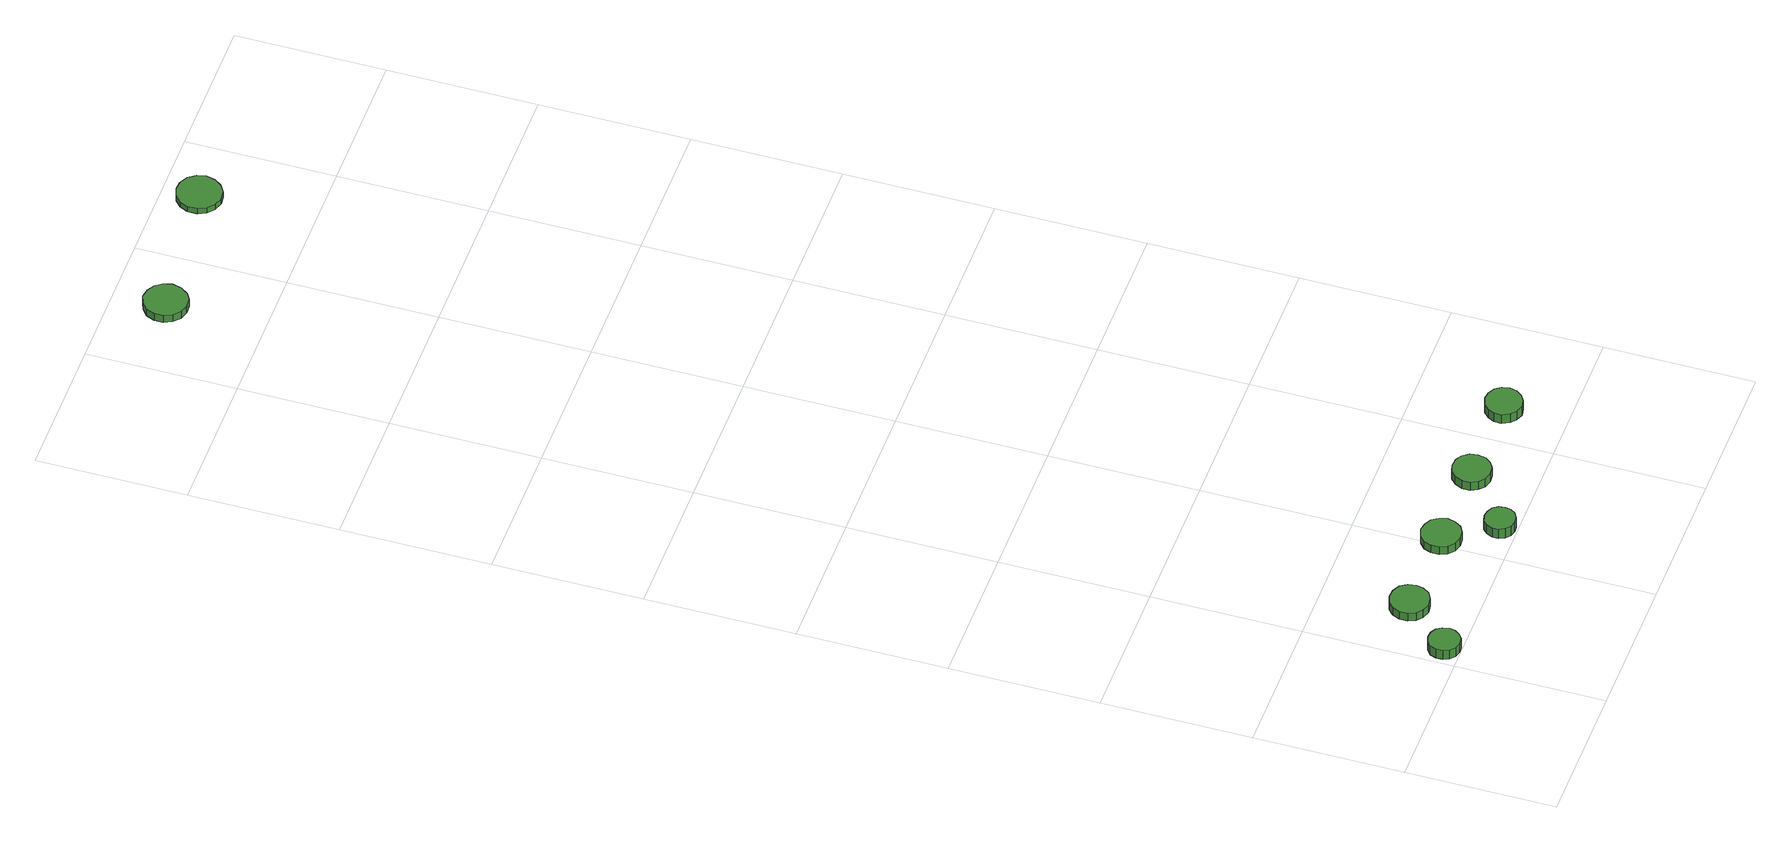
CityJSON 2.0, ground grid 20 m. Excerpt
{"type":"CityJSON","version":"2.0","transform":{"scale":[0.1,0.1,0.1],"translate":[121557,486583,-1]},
"CityObjects":{
"tree1":{"type":"SolitaryVegetationObject","attributes":{"function":"something"},"geometry":[{"type":"MultiSurface","lod":"1","boundaries":[[[0,1,2,3,4,5,6,7,8,9,10,11,12,13,14]],[[15,16,17,18,19,20,21,22,23,24,25,26,27,28,29]],[[0,29,28,1]],[[1,28,27,2]],[[2,27,26,3]],[[3,26,25,4]],[[4,25,24,5]],[[5,24,23,6]],[[6,23,22,7]],[[7,22,21,8]],[[8,21,20,9]],[[9,20,19,10]],[[10,19,18,11]],[[11,18,17,12]],[[12,17,16,13]],[[13,16,15,14]],[[14,15,29,0]]]}]},
"tree2":{"type":"SolitaryVegetationObject","attributes":{"function":"something"},"geometry":[{"type":"MultiSurface","lod":"1","boundaries":[[[30,31,32,33,34,35,36,37,38,39,40,41,42,43,44]],[[45,46,47,48,49,50,51,52,53,54,55,56,57,58,59]],[[30,59,58,31]],[[31,58,57,32]],[[32,57,56,33]],[[33,56,55,34]],[[34,55,54,35]],[[35,54,53,36]],[[36,53,52,37]],[[37,52,51,38]],[[38,51,50,39]],[[39,50,49,40]],[[40,49,48,41]],[[41,48,47,42]],[[42,47,46,43]],[[43,46,45,44]],[[44,45,59,30]]]}]},
"tree3":{"type":"SolitaryVegetationObject","attributes":{"function":"something"}},
"tree4":{"type":"SolitaryVegetationObject","attributes":{"function":"something"},"geometry":[{"type":"MultiSurface","lod":"1","boundaries":[[[60,61,62,63,64,65,66,67,68,69,70,71,72,73,74]],[[75,76,77,78,79,80,81,82,83,84,85,86,87,88,89]],[[60,89,88,61]],[[61,88,87,62]],[[62,87,86,63]],[[63,86,85,64]],[[64,85,84,65]],[[65,84,83,66]],[[66,83,82,67]],[[67,82,81,68]],[[68,81,80,69]],[[69,80,79,70]],[[70,79,78,71]],[[71,78,77,72]],[[72,77,76,73]],[[73,76,75,74]],[[74,75,89,60]]]}]},
"tree5":{"type":"SolitaryVegetationObject","attributes":{"function":"something"},"geometry":[{"type":"MultiSurface","lod":"1","boundaries":[[[90,91,92,93,94,95,96,97,98,99,100,101,102,103,104]],[[105,106,107,108,109,110,111,112,113,114,115,116,117,118,119]],[[90,119,118,91]],[[91,118,117,92]],[[92,117,116,93]],[[93,116,115,94]],[[94,115,114,95]],[[95,114,113,96]],[[96,113,112,97]],[[97,112,111,98]],[[98,111,110,99]],[[99,110,109,100]],[[100,109,108,101]],[[101,108,107,102]],[[102,107,106,103]],[[103,106,105,104]],[[104,105,119,90]]]}]},
"tree6":{"type":"SolitaryVegetationObject","attributes":{"function":"something"},"geometry":[{"type":"MultiSurface","lod":"1","boundaries":[[[120,121,122,123,124,125,126,127,128,129,130,131,132,133,134]],[[135,136,137,138,139,140,141,142,143,144,145,146,147,148,149]],[[120,149,148,121]],[[121,148,147,122]],[[122,147,146,123]],[[123,146,145,124]],[[124,145,144,125]],[[125,144,143,126]],[[126,143,142,127]],[[127,142,141,128]],[[128,141,140,129]],[[129,140,139,130]],[[130,139,138,131]],[[131,138,137,132]],[[132,137,136,133]],[[133,136,135,134]],[[134,135,149,120]]]}]},
"tree7":{"type":"SolitaryVegetationObject","attributes":{"function":"something"}},
"tree8":{"type":"SolitaryVegetationObject","attributes":{"function":"something"}},
"tree9":{"type":"SolitaryVegetationObject","attributes":{"function":"something"},"geometry":[{"type":"MultiSurface","lod":"1","boundaries":[[[150,151,152,153,154,155,156,157,158,159,160,161,162,163,164]],[[165,166,167,168,169,170,171,172,173,174,175,176,177,178,179]],[[150,179,178,151]],[[151,178,177,152]],[[152,177,176,153]],[[153,176,175,154]],[[154,175,174,155]],[[155,174,173,156]],[[156,173,172,157]],[[157,172,171,158]],[[158,171,170,159]],[[159,170,169,160]],[[160,169,168,161]],[[161,168,167,162]],[[162,167,166,163]],[[163,166,165,164]],[[164,165,179,150]]]}]},
"tree10":{"type":"SolitaryVegetationObject","attributes":{"function":"something"}},
"tree11":{"type":"SolitaryVegetationObject","attributes":{"function":"something"},"geometry":[{"type":"MultiSurface","lod":"1","boundaries":[[[180,181,182,183,184,185,186,187,188,189,190,191,192,193,194]],[[195,196,197,198,199,200,201,202,203,204,205,206,207,208,209]],[[180,209,208,181]],[[181,208,207,182]],[[182,207,206,183]],[[183,206,205,184]],[[184,205,204,185]],[[185,204,203,186]],[[186,203,202,187]],[[187,202,201,188]],[[188,201,200,189]],[[189,200,199,190]],[[190,199,198,191]],[[191,198,197,192]],[[192,197,196,193]],[[193,196,195,194]],[[194,195,209,180]]]}]},
"tree12":{"type":"SolitaryVegetationObject","attributes":{"function":"something"}},
"tree13":{"type":"SolitaryVegetationObject","attributes":{"function":"something"},"geometry":[{"type":"MultiSurface","lod":"1","boundaries":[[[210,211,212,213,214,215,216,217,218,219,220,221,222,223,224]],[[225,226,227,228,229,230,231,232,233,234,235,236,237,238,239]],[[210,239,238,211]],[[211,238,237,212]],[[212,237,236,213]],[[213,236,235,214]],[[214,235,234,215]],[[215,234,233,216]],[[216,233,232,217]],[[217,232,231,218]],[[218,231,230,219]],[[219,230,229,220]],[[220,229,228,221]],[[221,228,227,222]],[[222,227,226,223]],[[223,226,225,224]],[[224,225,239,210]]]}]}
},
"vertices":[
[48,22,23],[46,31,23],[41,38,23],[34,42,23],[25,43,23],[17,41,23],[10,35,23],[7,27,23],[7,18,23],[10,10,23],[17,4,23],[25,1,23],[34,2,23],[41,7,23],[46,14,23],[46,14,8],[41,7,8],[34,2,8],[25,1,8],[17,4,8],[10,10,8],[7,18,8],[7,27,8],[10,35,8],[17,41,8],[25,43,8],[34,42,8],[41,38,8],[46,31,8],[48,22,8],
[110,86,21],[108,97,21],[102,106,21],[92,111,21],[81,112,21],[71,109,21],[63,102,21],[59,92,21],[59,81,21],[63,71,21],[71,64,21],[81,60,21],[92,62,21],[102,67,21],[108,76,21],[108,76,8],[102,67,8],[92,62,8],[81,60,8],[71,64,8],[63,71,8],[59,81,8],[59,92,8],[63,102,8],[71,109,8],[81,112,8],[92,111,8],[102,106,8],[108,97,8],[110,86,8],
[236,86,21],[233,96,21],[227,105,21],[218,110,21],[207,112,21],[196,108,21],[188,101,21],[184,91,21],[184,80,21],[188,70,21],[196,63,21],[207,60,21],[218,61,21],[227,66,21],[233,75,21],[233,75,8],[227,66,8],[218,61,8],[207,60,8],[196,63,8],[188,70,8],[184,80,8],[184,91,8],[188,101,8],[196,108,8],[207,112,8],[218,110,8],[227,105,8],[233,96,8],[236,86,8],
[274,23,24],[273,31,24],[268,38,24],[260,42,24],[252,43,24],[244,41,24],[238,35,24],[234,27,24],[234,19,24],[238,11,24],[244,5,24],[252,3,24],[260,4,24],[268,8,24],[273,15,24],[273,15,8],[268,8,8],[260,4,8],[252,3,8],[244,5,8],[238,11,8],[234,19,8],[234,27,8],[238,35,8],[244,41,8],[252,43,8],[260,42,8],[268,38,8],[273,31,8],[274,23,8],
[355,85,22],[353,95,22],[347,104,22],[338,109,22],[327,110,22],[317,107,22],[310,100,22],[305,90,22],[305,79,22],[310,70,22],[317,63,22],[327,60,22],[338,61,22],[347,66,22],[353,74,22],[353,74,8],[347,66,8],[338,61,8],[327,60,8],[317,63,8],[310,70,8],[305,79,8],[305,90,8],[310,100,8],[317,107,8],[327,110,8],[338,109,8],[347,104,8],[353,95,8],[355,85,8],
[480,84,23],[478,94,23],[472,102,23],[463,107,23],[453,108,23],[443,105,23],[436,98,23],[431,89,23],[431,79,23],[436,69,23],[443,63,23],[453,59,23],[463,61,23],[472,66,23],[478,74,23],[478,74,8],[472,66,8],[463,61,8],[453,59,8],[443,63,8],[436,69,8],[431,79,8],[431,89,8],[436,98,8],[443,105,8],[453,108,8],[463,107,8],[472,102,8],[478,94,8],[480,84,8],
[142,1731,19],[139,1743,19],[132,1752,19],[122,1758,19],[110,1760,19],[99,1756,19],[90,1748,19],[85,1737,19],[85,1725,19],[90,1714,19],[99,1706,19],[110,1702,19],[122,1703,19],[132,1709,19],[139,1719,19],[139,1719,7],[132,1709,7],[122,1703,7],[110,1702,7],[99,1706,7],[90,1714,7],[85,1725,7],[85,1737,7],[90,1748,7],[99,1756,7],[110,1760,7],[122,1758,7],[132,1752,7],[139,1743,7],[142,1731,7],
[342,1752,16],[339,1764,16],[332,1774,16],[321,1780,16],[309,1781,16],[297,1777,16],[288,1769,16],[283,1758,16],[283,1745,16],[288,1734,16],[297,1726,16],[309,1722,16],[321,1723,16],[332,1730,16],[339,1740,16],[339,1740,7],[332,1730,7],[321,1723,7],[309,1722,7],[297,1726,7],[288,1734,7],[283,1745,7],[283,1758,7],[288,1769,7],[297,1777,7],[309,1781,7],[321,1780,7],[332,1774,7],[339,1764,7],[342,1752,7]
]}
